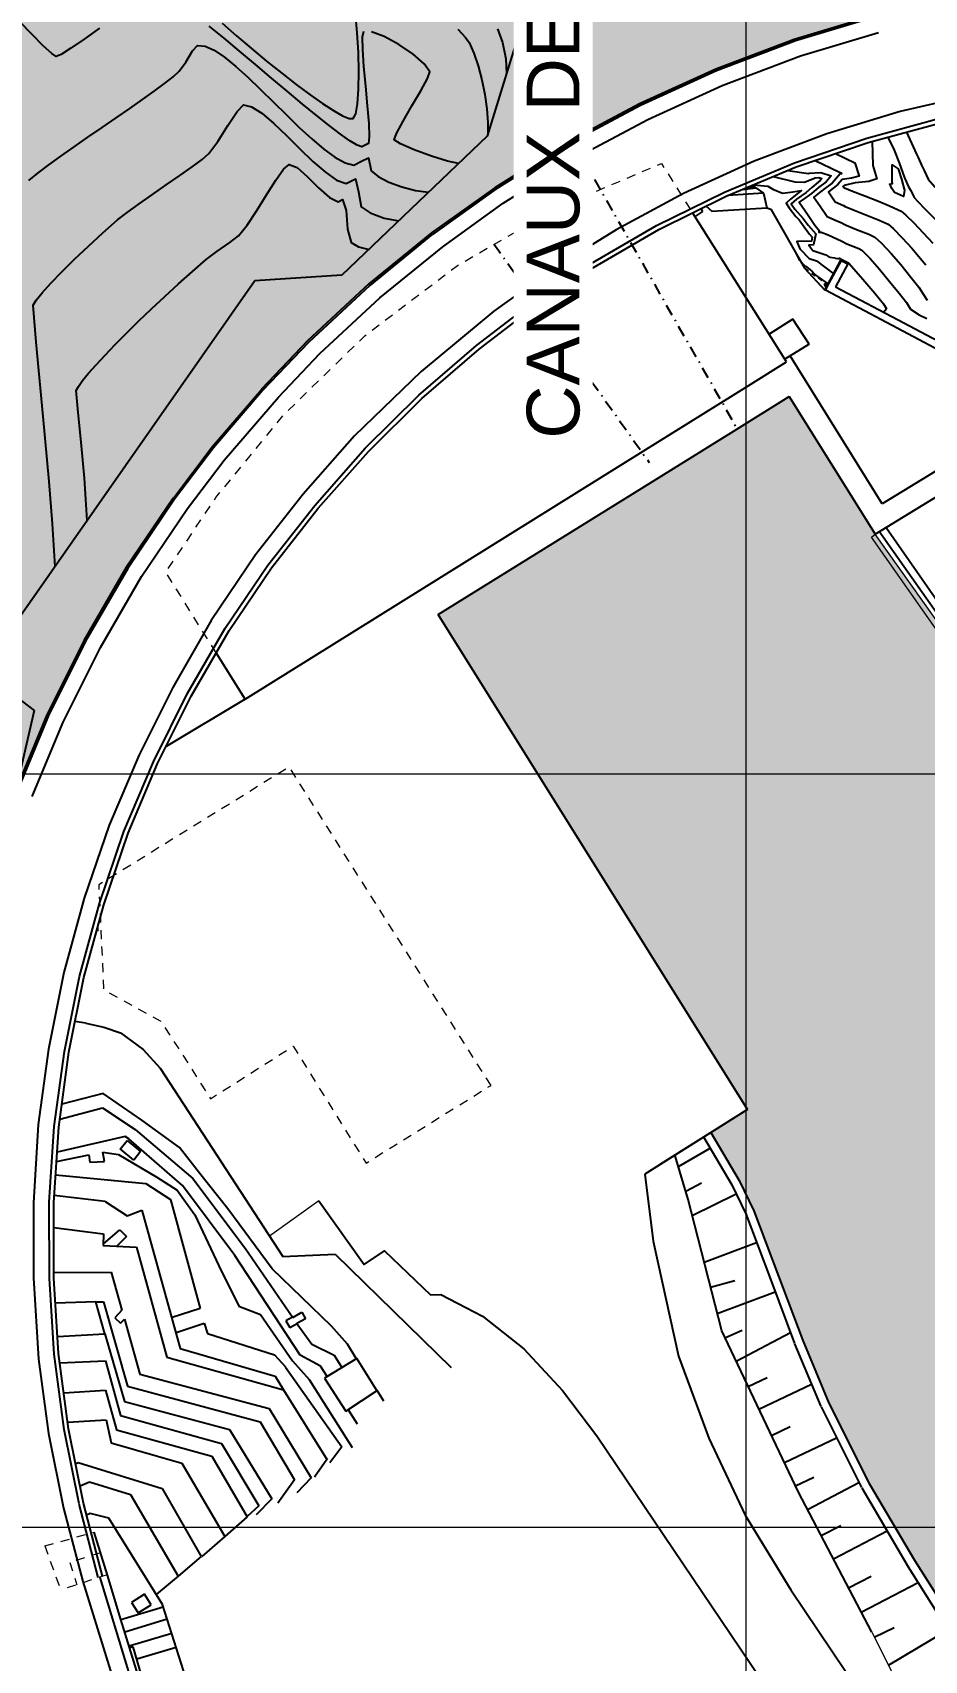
# Model space of a CAD drawing. Extents: x 61466 to 63015, y 108404 to 110397.
# Drawn here: x 62352.7 to 62411.9, y 109096.2 to 109204.3 of the extents above; entities that cross this region are included whole.
import ezdxf
from ezdxf import colors
from ezdxf.entities.mleader import LeaderData, LeaderLine
from ezdxf.math import Vec2, Vec3

# ---------------------------------------------------------------- set-up
doc = ezdxf.new("R2010")
doc.units = 0
doc.header["$LTSCALE"] = 1.000015
doc.header["$MEASUREMENT"] = 0
doc.linetypes.add('DOT', pattern=[0.55, 0.3, -0.25])
doc.linetypes.add('TRATTOPUNTO2', pattern=[0.5, 0.25, -0.125, 0, -0.125])
for name, color, linetype in [('assi', 6, 'TRATTOPUNTO2'), ('Bâti', 7, 'Continuous'), ('colore lago', 131, 'Continuous'), ('coordinate', 2, 'Continuous'), ('Couronnement', 7, 'Continuous'), ('curve livello 1m', 2, 'Continuous'), ('curve livello 5m', 7, 'Continuous'), ('LIN025CO', 7, 'Continuous'), ('LINCOLO-ROSSO-025', 10, 'Continuous'), ('pendenze', 2, 'Continuous'), ('Per+Mod Surf', 7, 'Continuous'), ('SCALE', 2, 'Continuous'), ('Strade', 7, 'Continuous'), ('TalusHautBas', 7, 'Continuous'), ('TRATTCOLO-32', 255, 'Continuous'), ('VOIRIE', 7, 'Continuous')]:
    doc.layers.add(name, color=color, linetype=linetype)
doc.layers.add('Colori bordi', color=5, linetype='Continuous', plot=False)
doc.layers.add('no_plot', color=5, linetype='Continuous', plot=False)
doc.layers.add('LINE035', color=1, linetype='Continuous', lineweight=35)
doc.styles.add('ARIAL', font='arial.ttf')

# ---------------------------------------------------------------- blocks, each defined once
blk = doc.blocks.new('INVISIBLE')
at = {"color": 0}
for p, q in [((-0.0375, 0), (0.0375, 0)), ((0, -0.0375), (0, 0.0375))]:
    blk.add_line(p, q, dxfattribs=at)
at = {"flags": 1}
for tag, p in [('POINTNUMBER', (0, 0)), ('COMMENT', (0, -1.25))]:
    blk.add_attdef(tag, p, '', height=1, dxfattribs=at)
blk = doc.blocks.new('barrageflott')
at = {"layer": 'TRATTCOLO-32'}
h = blk.add_hatch(color=256, dxfattribs=at)
h.paths.add_polyline_path([(0.29, 0.12, 0.002639), (0.13, 2.31), (-0.47, 2.26, -0.002639), (-0.31, 0.07)])
h.paths.add_polyline_path([(0.11, 2.5, 0.002639), (-0.08, 4.69), (-0.67, 4.64, -0.002639), (-0.48, 2.45)])
h.paths.add_polyline_path([(-0.09, 4.88, 0.002639), (-0.31, 7.07), (-0.9, 7.01, -0.002639), (-0.69, 4.82)])
h.paths.add_polyline_path([(-0.33, 7.26, 0.002639), (-0.57, 9.44), (-1.16, 9.38, -0.002639), (-0.92, 7.2)])
h.paths.add_polyline_path([(-0.59, 9.63, 0.002639), (-0.85, 11.82), (-1.45, 11.74, -0.002639), (-1.18, 9.56)])
h.paths.add_polyline_path([(-0.88, 12, 0.002639), (-1.17, 14.19), (-1.76, 14.1, -0.002639), (-1.47, 11.93)])
at = {"layer": 'LINCOLO-ROSSO-025', "lineweight": 0}
for p, q in [((-0.69, 4.82), (-0.09, 4.88)), ((-0.67, 4.64), (-0.08, 4.69)), ((-0.48, 2.45), (0.11, 2.5)), ((-0.47, 2.26), (0.13, 2.31)), ((-0.31, 0.07), (0.29, 0.12))]:
    blk.add_line(p, q, dxfattribs=at)
for centre in [(-0.38, 4.76), (-0.18, 2.38), (0, 0)]:
    blk.add_circle(centre, 0.095, dxfattribs=at)
for radius, start, end in [(207.74, 5.2868, 5.8917), (208.34, 5.2868, 5.8917), (207.74, 4.6296, 5.2345), (208.34, 4.6296, 5.2345), (207.74, 3.9725, 4.5773), (208.34, 3.9725, 4.5773)]:
    blk.add_arc((-207.55, -14.32), radius, start, end, dxfattribs=at)

msp = doc.modelspace()

# ---------------------------------------------------------------- hatches: boundary and pattern name
at = {"layer": 'colore lago', "linetype": 'Continuous', "lineweight": 0}
for points in [[(62395.432, 109267.497), (62396.026, 109266.925), (62396.545, 109265.876), (62395.703, 109265.642), (62400.102, 109260.013), (62413.395, 109263.699), (62414.097, 109262.8), (62408.577, 109253.044), (62412.975, 109247.414), (62413.775, 109248.828), (62413.775, 109247.267), (62414.821, 109245.294), (62415.316, 109244.359), (62415.726, 109243.586), (62415.989, 109243.089), (62416.308, 109242.486), (62417.091, 109241.948), (62417.986, 109241.38), (62418.762, 109240.929), (62419.277, 109240.681), (62419.98, 109240.594), (62420.747, 109240.508), (62421.269, 109240.325), (62422.042, 109240.006), (62422.834, 109239.647), (62423.302, 109239.389), (62424.281, 109238.376), (62425.656, 109236.946), (62426.449, 109236.138), (62427.156, 109235.422), (62427.673, 109234.904), (62427.895, 109234.691), (62428.432, 109234.455), (62429.04, 109233.991), (62429.869, 109233.283), (62430.484, 109232.701), (62430.843, 109232.314), (62431.218, 109231.435), (62431.557, 109230.367), (62431.913, 109229.599), (62432.355, 109229.318), (62432.858, 109229.013), (62433.455, 109228.302), (62434.097, 109227.397), (62434.701, 109226.672), (62435.197, 109226.351), (62435.685, 109226.081), (62436.144, 109225.827), (62436.707, 109225.46), (62437.492, 109224.926), (62438.358, 109224.324), (62439.162, 109223.749), (62440.078, 109223.067), (62441.13, 109222.261), (62442.002, 109221.573), (62442.908, 109220.83), (62443.789, 109220.092), (62444.562, 109219.43), (62445.144, 109218.915), (62445.453, 109218.618), (62446.014, 109217.736), (62446.501, 109217.012), (62447.153, 109216.771), (62448.876, 109216.153), (62447.183, 109207.821), (62446.943, 109206.638), (62441.595, 109207.566), (62436.09, 109208.111), (62430.527, 109208.307), (62424.984, 109208.14), (62419.433, 109207.618), (62413.953, 109206.708), (62408.529, 109205.43), (62403.21, 109203.835), (62398.021, 109201.868), (62392.955, 109199.558), (62388.067, 109196.944), (62383.347, 109193.985), (62379.143, 109190.99), (62374.987, 109187.599), (62370.912, 109183.823), (62367.864, 109180.621), (62364.577, 109176.791), (62361.992, 109173.373), (62358.884, 109168.77), (62356.087, 109163.954), (62353.615, 109158.995), (62351.491, 109153.861), (62349.698, 109148.591), (62348.257, 109143.219), (62347.162, 109137.77), (62346.433, 109132.277), (62346.076, 109126.898), (62346.067, 109121.341), (62346.414, 109115.779), (62347.156, 109110.285), (62348.241, 109104.828), (62349.108, 109101.614), (62347.868, 109098.968), (62343.805, 109097.411), (62343.071, 109098.002), (62342.215, 109098.471), (62341.494, 109098.676), (62340.731, 109098.468), (62339.788, 109097.966), (62338.814, 109097.438), (62337.958, 109097.152), (62337.463, 109097.238), (62336.538, 109097.445), (62334.253, 109098.04), (62331.322, 109098.856), (62328.139, 109099.756), (62325.098, 109100.605), (62322.593, 109101.266), (62321.848, 109101.432), (62320.984, 109101.616), (62320.474, 109101.737), (62319.859, 109102.034), (62319.103, 109102.406), (62317.961, 109102.895), (62316.581, 109103.457), (62315.066, 109104.06), (62313.523, 109104.67), (62312.055, 109105.255), (62310.769, 109105.782), (62309.769, 109106.218), (62309.112, 109106.546), (62308.074, 109107.202), (62305.134, 109108.9), (62301.974, 109110.917), (62300, 109112.216), (62300, 109301.173), (62331.882, 109318.75), (62334.507, 109316.583), (62338.392, 109313.671), (62343.084, 109310.793), (62348.103, 109307.499), (62352.959, 109303.893), (62356.982, 109301.743), (62363.411, 109296.783), (62364.524, 109296.264), (62365.637, 109295.744), (62364.74, 109295.415), (62363.36, 109294.91), (62368.197, 109289.653), (62381.151, 109294.398), (62381.923, 109293.558), (62377.207, 109283.389), (62382.044, 109278.132), (62383.531, 109281.339), (62384.61, 109280.843), (62384.891, 109280.571), (62385.513, 109280.078), (62386.29, 109279.511), (62387.153, 109278.905), (62388.028, 109278.295), (62388.845, 109277.717), (62389.533, 109277.207), (62390.019, 109276.799), (62390.461, 109276.26), (62391.046, 109275.538), (62391.593, 109274.911), (62392.228, 109274.192), (62392.561, 109273.803), (62392.862, 109273.159), (62393.16, 109272.316), (62393.758, 109270.407), (62394.064, 109269.526), (62394.378, 109268.819)], [(62547.915, 108981.848), (62544.897, 108992.078), (62544.493, 108999.722), (62545.356, 109007.77), (62543.608, 109014.677), (62537.06, 109023.502), (62530.397, 109028.933), (62527.61, 109033.134), (62523.513, 109038.433), (62517.305, 109044.58), (62515.162, 109044.354), (62513.59, 109046.058), (62513.852, 109050.317), (62504.852, 109062.712), (62496.282, 109074.515), (62493.401, 109073.828), (62485.503, 109080.232), (62484.758, 109083.359), (62471.397, 109099.351), (62471.521, 109099.452), (62471.307, 109099.701), (62466.582, 109105.211), (62461.323, 109110.74), (62452.234, 109119.979), (62445.975, 109126.426), (62438.597, 109134.064), (62431.968, 109141.122), (62422.759, 109151.454), (62419.614, 109155.501), (62408.579, 109170.983), (62402.883, 109180.12), (62402.43, 109179.839), (62397.589, 109176.833), (62392.271, 109173.531), (62379.582, 109165.652), (62385.62, 109155.991), (62400.115, 109132.797), (62397.691, 109131.271), (62399.555, 109128.084), (62400.542, 109126.068), (62402.182, 109121.716), (62403.779, 109117.447), (62405.518, 109113.299), (62408.196, 109107.959), (62411.192, 109102.878), (62415.156, 109096.611), (62417.677, 109092.552), (62418.985, 109090.446), (62423.804, 109082.811), (62427.401, 109077.137), (62428.917, 109077.401), (62431.999, 109075.554), (62435.209, 109072.174), (62435.248, 109063.446), (62442.532, 109052.816), (62448.327, 109045.342), (62457.902, 109033.177), (62469.007, 109017.402), (62468.89, 109017.052), (62477.152, 109004.914), (62486.864, 108991.082), (62496.889, 108973.607), (62504.8, 108959.046), (62555.468, 108959.046), (62553.625, 108965.356), (62549.503, 108976.649)]]:
    msp.add_hatch(color=256, dxfattribs=at).paths.add_polyline_path(points)

# ---------------------------------------------------------------- linework, layer by layer
at = {"layer": 'assi', "ltscale": 3}
for p, q in [((62389.959, 109194.526), (62399.37, 109178.09)), ((62383.288, 109190.262), (62393.595, 109175.747))]:
    msp.add_line(p, q, dxfattribs=at)
at = {"layer": 'Bâti', "linetype": 'Continuous'}
for p, q in [((62401.169, 109193.623), (62398.801, 109193.464)), ((62399.785, 109193.877), (62400.66, 109193.982)), ((62400.053, 109193.99), (62400.656, 109194.062)), ((62396.465, 109192.322), (62402.678, 109182.442)), ((62396.678, 109192.103), (62397.149, 109192.407)), ((62397.149, 109192.407), (62397.045, 109192.603)), ((62397.372, 109192.765), (62397.756, 109192.431)), ((62397.756, 109192.431), (62401.404, 109192.66)), ((62405.249, 109187.189), (62406.309, 109189.178)), ((62406.332, 109189.165), (62405.521, 109187.647)), ((62406.774, 109188.93), (62405.962, 109187.412)), ((62406.332, 109189.165), (62406.774, 109188.93)), ((62405.288, 109187.207), (62405.249, 109187.189)), ((62405.521, 109187.647), (62405.288, 109187.207)), ((62405.288, 109187.207), (62409.713, 109184.86)), ((62403.135, 109185.255), (62401.545, 109184.268)), ((62404.211, 109183.601), (62403.135, 109185.255)), ((62409.713, 109184.86), (62421.3, 109178.715)), ((62404.211, 109183.601), (62402.595, 109182.597)), ((62400.156, 109180.846), (62402.699, 109182.432)), ((62409.05, 109172.993), (62402.955, 109182.821)), ((62393.199, 109176.507), (62400.156, 109180.846)), ((62399.238, 109177.857), (62402.883, 109180.12)), ((62402.883, 109180.12), (62408.579, 109170.983)), ((62394.394, 109174.849), (62399.238, 109177.857)), ((62366.775, 109160.027), (62393.199, 109176.507)), ((62379.582, 109165.652), (62394.394, 109174.849)), ((62413.08, 109175.456), (62409.05, 109172.993)), ((62408.579, 109170.983), (62413.943, 109174.256)), ((62413.874, 109164.036), (62408.865, 109171.157)), ((62409.311, 109171.43), (62414.262, 109164.357)), ((62400.115, 109132.797), (62379.582, 109165.652)), ((62366.775, 109160.027), (62364.852, 109163.107)), ((62366.775, 109160.027), (62361.532, 109156.9)), ((62356.992, 109144.639), (62356.991, 109144.898)), ((62400.115, 109132.797), (62393.294, 109128.503)), ((62400.115, 109132.797), (62394.335, 109129.158)), ((62358.491, 109130.167), (62358.946, 109130.728)), ((62358.946, 109130.728), (62359.838, 109129.991)), ((62397.202, 109130.985), (62399.066, 109127.798)), ((62397.691, 109131.271), (62399.555, 109128.084)), ((62359.384, 109129.437), (62358.486, 109130.171)), ((62359.838, 109129.991), (62359.384, 109129.437)), ((62399.045, 109127.835), (62400.032, 109125.819)), ((62399.555, 109128.084), (62400.542, 109126.068)), ((62400.009, 109125.867), (62401.649, 109121.515)), ((62400.542, 109126.068), (62402.182, 109121.716)), ((62401.648, 109121.516), (62403.245, 109117.247)), ((62402.182, 109121.716), (62403.779, 109117.447)), ((62369.929, 109118.997), (62369.485, 109118.762)), ((62369.485, 109118.762), (62369.735, 109118.312)), ((62369.735, 109118.312), (62370.219, 109118.574)), ((62369.935, 109118.989), (62370.534, 109119.325)), ((62370.774, 109118.902), (62370.209, 109118.589)), ((62370.534, 109119.325), (62370.774, 109118.902)), ((62403.245, 109117.223), (62404.984, 109113.075)), ((62403.779, 109117.447), (62405.518, 109113.299)), ((62374.179, 109116.263), (62372.041, 109114.952)), ((62375.522, 109114.131), (62374.179, 109116.263)), ((62372.041, 109114.952), (62373.466, 109112.76)), ((62373.456, 109112.753), (62375.54, 109114.143)), ((62405.518, 109113.299), (62408.196, 109107.959)), ((62404.999, 109113.039), (62407.677, 109107.699)), ((62408.196, 109107.959), (62411.192, 109102.878)), ((62407.695, 109107.664), (62410.691, 109102.583)), ((62356.744, 109104.732), (62357.628, 109101.866)), ((62417.463, 109091.783), (62410.691, 109102.583)), ((62411.192, 109102.878), (62415.156, 109096.611)), ((62357.124, 109101.722), (62359.332, 109094.496)), ((62358.538, 109098.927), (62357.634, 109101.884)), ((62360.108, 109100.609), (62359.243, 109100.063)), ((62360.542, 109099.909), (62360.108, 109100.609)), ((62359.245, 109100.064), (62359.678, 109099.369)), ((62359.678, 109099.369), (62360.542, 109099.909)), ((62359.677, 109095.222), (62358.538, 109098.927)), ((62359.344, 109097.117), (62359.113, 109097.057)), ((62360.042, 109094.773), (62359.344, 109097.117))]:
    msp.add_line(p, q, dxfattribs=at)
at = {"layer": 'Bâti', "linetype": 'Continuous', "lineweight": 0}
for p, q in [((62408.344, 109170.792), (62408.579, 109170.983)), ((62413.354, 109163.67), (62408.344, 109170.792))]:
    msp.add_line(p, q, dxfattribs=at)
at = {"layer": 'Bâti', "color": 2}
for p, q in [((62356.215, 109138.523), (62355.47, 109138.641)), ((62356.215, 109138.523), (62357.396, 109138.25)), ((62357.396, 109138.25), (62358.514, 109137.884)), ((62358.514, 109137.884), (62360.001, 109136.765)), ((62360.001, 109136.765), (62361.131, 109135.541)), ((62361.131, 109135.541), (62369.279, 109123.024)), ((62357.348, 109133.858), (62354.615, 109133.149)), ((62359.914, 109132.093), (62357.348, 109133.858)), ((62354.48, 109132.141), (62357.308, 109132.911)), ((62357.308, 109132.911), (62359.486, 109131.459)), ((62362.415, 109130.266), (62359.914, 109132.093)), ((62358.808, 109130.998), (62354.3, 109129.965)), ((62359.065, 109130.841), (62358.808, 109130.998)), ((62362.623, 109127.739), (62359.065, 109130.841)), ((62359.486, 109131.459), (62363.316, 109128.219)), ((62354.259, 109129.349), (62356.403, 109129.786)), ((62356.403, 109129.786), (62356.478, 109129.293)), ((62357.441, 109129.328), (62357.335, 109129.958)), ((62357.335, 109129.958), (62358.367, 109129.803)), ((62358.367, 109129.803), (62360.922, 109128.303)), ((62363.739, 109128.565), (62362.415, 109130.266)), ((62354.199, 109128.45), (62360.185, 109127.867)), ((62356.478, 109129.293), (62357.441, 109129.328)), ((62360.922, 109128.303), (62362.255, 109127.426)), ((62365.636, 109126.194), (62363.739, 109128.565)), ((62360.185, 109127.867), (62361.821, 109126.823)), ((62362.255, 109127.426), (62363.442, 109125.792)), ((62366.082, 109123.09), (62362.623, 109127.739)), ((62363.316, 109128.219), (62366.772, 109123.586)), ((62357.491, 109126.692), (62354.108, 109127.083)), ((62357.491, 109126.692), (62358.946, 109125.733)), ((62361.821, 109126.823), (62363.784, 109119.573)), ((62368.565, 109122.212), (62365.636, 109126.194)), ((62358.946, 109125.733), (62359.921, 109126.103)), ((62359.921, 109126.103), (62362.472, 109116.917)), ((62363.442, 109125.792), (62365.037, 109122.409)), ((62354.081, 109124.959), (62357.355, 109124.533)), ((62357.355, 109124.533), (62357.373, 109124.541)), ((62357.373, 109124.541), (62357.364, 109123.77)), ((62357.365, 109123.853), (62358.466, 109124.798)), ((62358.912, 109124.349), (62358.271, 109123.725)), ((62358.463, 109124.801), (62358.912, 109124.349)), ((62357.364, 109123.77), (62359.574, 109123.659)), ((62359.574, 109123.659), (62361.585, 109116.346)), ((62370.439, 109116.483), (62366.082, 109123.09)), ((62366.772, 109123.586), (62369.935, 109118.989)), ((62369.279, 109123.024), (62372.762, 109123.193)), ((62372.762, 109123.193), (62380.455, 109115.668)), ((62354.088, 109121.967), (62357.878, 109121.993)), ((62357.878, 109121.993), (62358.604, 109119.461)), ((62365.037, 109122.409), (62366.356, 109119.742)), ((62372.499, 109118.405), (62368.565, 109122.212)), ((62356.875, 109120.03), (62354.189, 109119.937)), ((62356.875, 109120.031), (62357.375, 109120.026)), ((62357.462, 109117.889), (62356.875, 109120.03)), ((62357.375, 109120.026), (62358.98, 109114.433)), ((62366.356, 109119.742), (62367.786, 109119.175)), ((62358.604, 109119.461), (62358.127, 109118.96)), ((62358.127, 109118.96), (62358.516, 109118.606)), ((62358.516, 109118.606), (62358.777, 109118.86)), ((62358.777, 109118.86), (62359.798, 109115.212)), ((62363.784, 109119.573), (62361.937, 109118.976)), ((62362.197, 109117.987), (62364.058, 109118.614)), ((62364.058, 109118.614), (62364.273, 109117.915)), ((62367.786, 109119.175), (62369.931, 109116.105)), ((62370.209, 109118.589), (62371.192, 109117.204)), ((62354.323, 109117.72), (62357.462, 109117.889)), ((62357.47, 109117.9), (62358.767, 109113.407)), ((62364.273, 109117.915), (62368.736, 109116.513)), ((62373.575, 109117.213), (62372.499, 109118.405)), ((62362.472, 109116.917), (62368.763, 109115.087)), ((62368.736, 109116.513), (62369.464, 109115.699)), ((62371.785, 109115.742), (62370.439, 109116.483)), ((62371.192, 109117.204), (62372.683, 109116.478)), ((62372.683, 109116.478), (62373.202, 109115.664)), ((62374.155, 109116.248), (62373.575, 109117.213)), ((62354.473, 109115.969), (62357.502, 109116.099)), ((62357.502, 109116.099), (62358.504, 109112.471)), ((62361.585, 109116.346), (62369.324, 109114.179)), ((62369.464, 109115.692), (62373.2, 109110.388)), ((62369.931, 109116.105), (62371.026, 109114.874)), ((62372.227, 109115.066), (62371.785, 109115.742)), ((62358.98, 109114.433), (62367.767, 109112.046)), ((62359.798, 109115.212), (62368.382, 109112.932)), ((62368.763, 109115.087), (62369.328, 109114.182)), ((62371.026, 109114.874), (62373.874, 109110.347)), ((62354.74, 109113.973), (62357.509, 109114.146)), ((62357.509, 109114.146), (62358.245, 109111.514)), ((62358.767, 109113.407), (62365.742, 109111.545)), ((62369.324, 109114.179), (62372.212, 109109.542)), ((62375.985, 109113.426), (62375.54, 109114.143)), ((62354.999, 109112.03), (62357.545, 109112.197)), ((62357.545, 109112.197), (62357.895, 109110.67)), ((62358.504, 109112.471), (62365.217, 109110.613)), ((62368.382, 109112.932), (62371.162, 109108.328)), ((62374.238, 109111.903), (62373.621, 109112.864)), ((62358.245, 109111.514), (62364.572, 109109.783)), ((62365.742, 109111.545), (62368.552, 109106.936)), ((62367.767, 109112.046), (62370.062, 109108.208)), ((62357.895, 109110.67), (62362.574, 109109.301)), ((62365.217, 109110.613), (62367.682, 109106.484)), ((62373.2, 109110.388), (62372.39, 109109.322)), ((62355.524, 109109.272), (62355.696, 109109.347)), ((62355.696, 109109.347), (62361.266, 109107.632)), ((62362.574, 109109.301), (62365.421, 109104.433)), ((62364.572, 109109.783), (62366.906, 109105.749)), ((62372.209, 109109.547), (62371.391, 109108.386)), ((62355.82, 109107.805), (62356.447, 109108.06)), ((62356.447, 109108.06), (62359.164, 109107.239)), ((62370.062, 109108.208), (62368.947, 109106.659)), ((62371.162, 109108.328), (62370.2, 109107.342)), ((62359.164, 109107.239), (62362.335, 109101.812)), ((62361.266, 109107.632), (62363.853, 109103.119)), ((62368.552, 109106.936), (62367.508, 109105.88)), ((62356.499, 109105.963), (62356.258, 109105.86)), ((62357.722, 109105.65), (62356.499, 109105.963)), ((62361.301, 109099.916), (62357.722, 109105.65)), ((62366.906, 109105.749), (62365.421, 109104.433)), ((62367.682, 109106.484), (62366.911, 109105.76)), ((62365.421, 109104.433), (62363.892, 109103.108)), ((62363.853, 109103.119), (62362.335, 109101.812)), ((62362.339, 109101.806), (62360.877, 109100.595))]:
    msp.add_line(p, q, dxfattribs=at)
at = {"layer": 'Colori bordi', "linetype": 'Continuous', "lineweight": 0, "flags": 128}
for points in [[(62408.529, 109205.43), (62403.21, 109203.835), (62398.021, 109201.868), (62392.955, 109199.558), (62388.067, 109196.944), (62383.347, 109193.985), (62379.143, 109190.99), (62374.987, 109187.599), (62370.912, 109183.823), (62367.864, 109180.621), (62364.577, 109176.791), (62361.992, 109173.373), (62358.884, 109168.77), (62356.087, 109163.954), (62353.615, 109158.995), (62351.491, 109153.861)], [(62419.614, 109155.501), (62408.579, 109170.983), (62402.883, 109180.12), (62402.43, 109179.839), (62397.589, 109176.833), (62392.271, 109173.531), (62379.582, 109165.652), (62385.62, 109155.991), (62400.115, 109132.797), (62397.691, 109131.271), (62399.555, 109128.084), (62400.542, 109126.068), (62402.182, 109121.716), (62403.779, 109117.447), (62405.518, 109113.299), (62408.196, 109107.959), (62411.192, 109102.878), (62415.156, 109096.611)]]:
    msp.add_lwpolyline(points, dxfattribs=at)
at = {"layer": 'coordinate', "linetype": 'Continuous', "lineweight": 0}
for p, q in [((62400, 109232.825), (62400, 109181.127)), ((62400, 109181.127), (62400, 108959.046)), ((62300, 109155.071), (62447.744, 109155.071)), ((62300, 109105.071), (62494.639, 109105.071))]:
    msp.add_line(p, q, dxfattribs=at)
at = {"layer": 'Couronnement', "linetype": 'Continuous'}
for p, q in [((62408.529, 109205.43), (62403.21, 109203.835)), ((62408.555, 109205.313), (62403.244, 109203.721)), ((62403.639, 109202.751), (62408.817, 109204.299)), ((62403.21, 109203.835), (62398.021, 109201.868)), ((62403.253, 109203.723), (62398.064, 109201.756)), ((62398.021, 109201.868), (62392.955, 109199.558)), ((62398.435, 109200.779), (62403.639, 109202.751)), ((62398.064, 109201.756), (62393.005, 109199.449)), ((62393.495, 109198.526), (62398.435, 109200.779)), ((62415.21, 109200.193), (62410.252, 109199.045)), ((62392.955, 109199.558), (62388.067, 109196.944)), ((62393.012, 109199.452), (62388.121, 109196.837)), ((62410.252, 109199.045), (62405.384, 109197.574)), ((62408.032, 109197.289), (62412.886, 109198.597)), ((62388.625, 109195.922), (62393.495, 109198.526)), ((62405.384, 109197.574), (62400.566, 109195.746)), ((62408.12, 109197.002), (62412.954, 109198.304)), ((62388.067, 109196.944), (62383.347, 109193.985)), ((62388.121, 109196.837), (62383.41, 109193.884)), ((62403.236, 109195.651), (62408.032, 109197.289)), ((62403.343, 109195.37), (62408.12, 109197.002)), ((62383.902, 109192.966), (62388.625, 109195.922)), ((62400.566, 109195.746), (62395.868, 109193.615)), ((62398.58, 109193.697), (62403.236, 109195.651)), ((62398.705, 109193.424), (62403.343, 109195.37)), ((62383.347, 109193.985), (62379.143, 109190.99)), ((62383.416, 109193.888), (62379.212, 109190.893)), ((62395.868, 109193.615), (62391.402, 109191.193)), ((62394.085, 109191.474), (62398.58, 109193.697)), ((62394.227, 109191.209), (62398.705, 109193.424)), ((62379.89, 109190.059), (62383.902, 109192.966)), ((62379.143, 109190.99), (62374.987, 109187.599)), ((62391.402, 109191.193), (62387.052, 109188.497)), ((62389.738, 109188.949), (62394.085, 109191.474)), ((62389.897, 109188.694), (62394.227, 109191.209)), ((62379.219, 109190.897), (62375.061, 109187.505)), ((62375.721, 109186.688), (62379.89, 109190.059)), ((62385.548, 109186.133), (62389.738, 109188.949)), ((62387.052, 109188.497), (62383.284, 109185.798)), ((62385.723, 109185.889), (62389.897, 109188.694)), ((62374.987, 109187.599), (62370.912, 109183.823)), ((62375.061, 109187.505), (62370.993, 109183.735)), ((62371.731, 109182.981), (62375.721, 109186.688)), ((62383.284, 109185.798), (62378.457, 109181.797)), ((62382.126, 109183.514), (62385.548, 109186.133)), ((62382.316, 109183.281), (62385.723, 109185.889)), ((62370.912, 109183.823), (62367.864, 109180.621)), ((62370.999, 109183.741), (62367.951, 109180.539)), ((62378.305, 109180.206), (62382.126, 109183.514)), ((62368.987, 109180.091), (62371.731, 109182.981)), ((62378.509, 109179.985), (62382.316, 109183.281)), ((62378.457, 109181.797), (62374.041, 109177.51)), ((62367.955, 109180.543), (62364.668, 109176.713)), ((62374.738, 109176.69), (62378.305, 109180.206)), ((62365.383, 109175.907), (62368.987, 109180.091)), ((62374.956, 109176.483), (62378.509, 109179.985)), ((62374.041, 109177.51), (62370.622, 109173.635)), ((62364.668, 109176.713), (62362.087, 109173.301)), ((62362.957, 109172.686), (62365.383, 109175.907)), ((62371.394, 109172.9), (62374.738, 109176.69)), ((62371.625, 109172.708), (62374.956, 109176.483)), ((62361.992, 109173.373), (62358.884, 109168.77)), ((62362.091, 109173.306), (62358.983, 109168.703)), ((62359.904, 109168.166), (62362.957, 109172.686)), ((62370.622, 109173.635), (62367.467, 109169.609)), ((62368.284, 109168.931), (62371.394, 109172.9)), ((62368.527, 109168.754), (62371.625, 109172.708)), ((62367.467, 109169.609), (62364.533, 109165.258)), ((62358.884, 109168.77), (62356.087, 109163.954)), ((62358.988, 109168.71), (62356.19, 109163.893)), ((62365.455, 109164.742), (62368.284, 109168.931)), ((62365.709, 109164.582), (62368.527, 109168.754)), ((62357.168, 109163.463), (62359.904, 109168.166)), ((62364.533, 109165.258), (62361.97, 109160.811)), ((62356.087, 109163.954), (62353.615, 109158.995)), ((62362.93, 109160.378), (62365.455, 109164.742)), ((62363.194, 109160.236), (62365.709, 109164.582)), ((62356.19, 109163.893), (62353.722, 109158.942)), ((62354.69, 109158.508), (62357.168, 109163.463)), ((62361.97, 109160.811), (62359.735, 109156.338)), ((62360.687, 109155.878), (62362.93, 109160.378)), ((62360.96, 109155.752), (62363.194, 109160.236)), ((62353.615, 109158.995), (62351.491, 109153.861)), ((62353.726, 109158.949), (62351.602, 109153.815)), ((62352.639, 109153.568), (62354.69, 109158.508)), ((62359.735, 109156.338), (62357.757, 109151.658)), ((62358.73, 109151.242), (62360.687, 109155.878)), ((62359.011, 109151.135), (62360.96, 109155.752)), ((62357.757, 109151.658), (62356.104, 109146.816)), ((62357.112, 109146.471), (62358.73, 109151.242)), ((62357.399, 109146.383), (62359.011, 109151.135)), ((62356.104, 109146.816), (62354.752, 109141.896)), ((62355.779, 109141.619), (62357.112, 109146.471)), ((62356.071, 109141.549), (62357.399, 109146.383)), ((62354.752, 109141.896), (62353.73, 109136.796)), ((62354.782, 109136.65), (62355.779, 109141.619)), ((62355.078, 109136.6), (62356.071, 109141.549)), ((62353.73, 109136.796), (62353.051, 109131.792)), ((62354.112, 109131.658), (62354.782, 109136.65)), ((62354.411, 109131.628), (62355.078, 109136.6)), ((62353.051, 109131.792), (62352.726, 109126.599)), ((62353.777, 109126.636), (62354.112, 109131.658)), ((62354.077, 109126.626), (62354.411, 109131.628)), ((62352.726, 109126.599), (62352.73, 109121.616)), ((62353.789, 109121.574), (62353.777, 109126.636)), ((62354.089, 109121.583), (62354.077, 109126.626)), ((62352.73, 109121.616), (62353.055, 109116.205)), ((62354.093, 109116.551), (62353.789, 109121.574)), ((62354.392, 109116.58), (62354.089, 109121.583)), ((62354.76, 109111.549), (62354.093, 109116.551)), ((62355.057, 109111.591), (62354.392, 109116.58)), ((62353.055, 109116.205), (62353.723, 109111.278)), ((62353.723, 109111.278), (62354.722, 109106.318)), ((62355.755, 109106.606), (62354.76, 109111.549)), ((62356.049, 109106.665), (62355.057, 109111.591)), ((62357.31, 109101.803), (62356.049, 109106.665)), ((62354.722, 109106.318), (62356.006, 109101.452)), ((62357.02, 109101.728), (62355.759, 109106.59))]:
    msp.add_line(p, q, dxfattribs=at)
at = {"layer": 'Couronnement', "linetype": 'Continuous', "lineweight": 0}
for p, q in [((62367.864, 109180.621), (62364.577, 109176.791)), ((62364.572, 109176.785), (62361.992, 109173.373))]:
    msp.add_line(p, q, dxfattribs=at)
at = {"layer": 'curve livello 5m', "color": 2, "flags": 128}
for points in [[(62352.417, 109194.463), (62353.023, 109194.958), (62353.743, 109195.505), (62354.552, 109196.092), (62355.427, 109196.708), (62356.344, 109197.343), (62357.281, 109197.984), (62358.213, 109198.621), (62359.117, 109199.243), (62359.971, 109199.839), (62360.75, 109200.396), (62361.431, 109200.905), (62361.99, 109201.354), (62362.405, 109201.732), (62362.838, 109202.335), (62363.293, 109203.066), (62363.614, 109203.438), (62364.124, 109203.385), (62364.729, 109203.112), (62365.414, 109202.654), (62366.164, 109202.046), (62366.963, 109201.323), (62367.799, 109200.52), (62368.655, 109199.674), (62369.518, 109198.819), (62370.372, 109197.991), (62371.202, 109197.224), (62371.995, 109196.555), (62372.736, 109196.018), (62373.409, 109195.649), (62374, 109195.483), (62374.504, 109195.743), (62374.964, 109195.962), (62375.13, 109195.113), (62375.602, 109194.729), (62376.313, 109194.361), (62377.17, 109194.042), (62378.081, 109193.807), (62378.955, 109193.691)], [(62410.661, 109197.687), (62411.33, 109196.206), (62411.435, 109195.998), (62411.671, 109195.49), (62411.843, 109195.137), (62412.116, 109194.556), (62412.55, 109194.044), (62413.157, 109193.437), (62413.776, 109192.819), (62414.248, 109192.275), (62414.248, 109192.275), (62414.701, 109191.447), (62417.273, 109188.842), (62419.383, 109186.706)], [(62402.782, 109195.135), (62404.163, 109194.937), (62404.209, 109194.956), (62404.973, 109194.998), (62405.676, 109194.768), (62405.338, 109194.389), (62404.835, 109194.004), (62404.373, 109193.604), (62403.889, 109193.265), (62403.549, 109193.019), (62403.549, 109193.019), (62404.132, 109192.161), (62404.579, 109191.505), (62404.882, 109191.155), (62404.857, 109191.029), (62404.951, 109191.032), (62404.979, 109191.033), (62404.99, 109191.034), (62404.995, 109191.034), (62404.998, 109191.034), (62404.999, 109191.035), (62405.464, 109190.86), (62406.369, 109190.446), (62406.369, 109190.446), (62406.386, 109190.437), (62406.714, 109190.26), (62407.499, 109189.946), (62407.704, 109189.853), (62408.257, 109189.291), (62408.87, 109188.587), (62409.551, 109187.773), (62410.187, 109186.985), (62410.665, 109186.36), (62410.665, 109186.36), (62410.938, 109185.935), (62411.515, 109185.56), (62412.023, 109185.301)]]:
    msp.add_lwpolyline(points, dxfattribs=at)
at = {"layer": 'LIN025CO', "linetype": 'Continuous', "lineweight": 0}
for p, q in [((62371.673, 109126.722), (62368.39, 109124.39)), ((62408.36, 109098.085), (62409.878, 109095.097))]:
    msp.add_line(p, q, dxfattribs=at)
at = {"layer": 'LIN025CO', "linetype": 'DOT', "lineweight": 0, "ltscale": 2}
for p, q in [((62353.478, 109103.815), (62356.744, 109104.732)), ((62353.473, 109103.829), (62354.535, 109100.895)), ((62357.167, 109103.359), (62355.141, 109102.724)), ((62355.141, 109102.724), (62355.599, 109101.24)), ((62357.619, 109101.895), (62354.535, 109100.895))]:
    msp.add_line(p, q, dxfattribs=at)
at = {"layer": 'LIN025CO', "linetype": 'DOT', "lineweight": 0, "ltscale": 2, "flags": 128}
msp.add_lwpolyline([(62364.852, 109163.107), (62361.511, 109168.459), (62364.832, 109173.414), (62369.381, 109178.957), (62374.713, 109184.153), (62380.864, 109188.83), (62387.592, 109192.702), (62394.405, 109195.597), (62396.465, 109192.322)], dxfattribs=at)
msp.add_lwpolyline([(62383.095, 109134.394), (62369.707, 109155.532), (62357.058, 109147.702), (62357.384, 109140.733), (62361.21, 109138.632), (62364.481, 109133.498), (62369.963, 109136.993), (62374.803, 109129.227), (62383.095, 109134.394)], close=True, dxfattribs=at)
at = {"layer": 'no_plot', "flags": 128}
for points in [[(62357.11, 109204.584), (62356.095, 109203.858), (62355.21, 109203.251), (62354.557, 109202.837), (62354.237, 109202.69), (62354.237, 109202.69), (62353.94, 109202.891), (62353.382, 109203.408), (62352.645, 109204.152), (62351.812, 109205.033)], [(62365.25, 109204.911), (62366.201, 109204.07), (62367.194, 109203.222), (62368.203, 109202.387), (62369.205, 109201.585), (62370.174, 109200.836), (62371.087, 109200.16), (62371.919, 109199.577), (62372.645, 109199.107), (62373.24, 109198.77), (62373.681, 109198.586), (62373.942, 109198.575), (62374.119, 109198.887), (62374.24, 109199.563), (62374.307, 109200.522), (62374.324, 109201.681), (62374.294, 109202.959), (62374.22, 109204.276), (62374.107, 109205.548)], [(62374.628, 109204.351), (62374.544, 109203.986), (62374.559, 109203.162), (62374.641, 109202.028), (62374.76, 109200.733), (62374.883, 109199.425), (62374.978, 109198.254), (62375.015, 109197.368), (62374.962, 109196.917), (62374.962, 109196.917), (62374.526, 109196.7), (62374.209, 109196.817), (62373.725, 109197.107), (62373.097, 109197.55), (62372.346, 109198.123), (62371.492, 109198.803), (62370.556, 109199.569), (62369.559, 109200.399), (62368.522, 109201.27), (62367.466, 109202.16), (62366.413, 109203.047), (62365.382, 109203.91), (62364.395, 109204.725)], [(62380.934, 109195.587), (62380.214, 109195.741), (62379.143, 109196.083), (62378.005, 109196.506), (62377.087, 109196.904), (62376.675, 109197.17), (62376.675, 109197.17), (62376.815, 109197.588), (62377.255, 109198.402), (62377.846, 109199.415), (62378.439, 109200.431), (62378.885, 109201.251), (62379.036, 109201.68), (62379.036, 109201.68), (62378.666, 109202.218), (62377.921, 109202.858), (62376.973, 109203.495), (62375.994, 109204.026), (62375.155, 109204.346)], [(62380.897, 109204.518), (62381.405, 109203.953), (62381.652, 109203.634), (62381.958, 109202.931), (62382.239, 109202.085), (62382.483, 109201.148), (62382.681, 109200.174), (62382.821, 109199.216), (62382.893, 109198.327), (62382.886, 109197.561)], [(62383.533, 109204.53), (62383.858, 109203.634), (62384.079, 109202.548), (62384.129, 109201.597)], [(62354.164, 109168.847), (62353.984, 109171.671), (62353.779, 109174.493), (62353.779, 109174.493), (62353.383, 109178.792), (62352.903, 109183.738), (62352.7, 109186.188), (62352.7, 109186.188), (62352.898, 109186.515), (62353.305, 109187.017), (62353.889, 109187.661), (62354.616, 109188.414), (62355.455, 109189.242), (62356.371, 109190.112), (62357.333, 109190.992), (62358.307, 109191.847), (62358.307, 109191.847), (62358.941, 109192.353), (62359.733, 109192.929), (62360.622, 109193.548), (62361.545, 109194.18), (62362.443, 109194.797), (62363.255, 109195.369), (62363.919, 109195.867), (62364.373, 109196.263), (62364.373, 109196.263), (62364.973, 109197.059), (62365.635, 109198.12), (62366.238, 109199.058), (62366.658, 109199.486), (62367.206, 109199.368), (62367.892, 109198.931), (62368.678, 109198.263), (62369.528, 109197.449), (62370.407, 109196.579), (62371.277, 109195.738), (62372.102, 109195.014), (62372.846, 109194.494), (62373.474, 109194.265), (62374.107, 109194.58), (62374.293, 109193.714), (62374.467, 109192.727), (62375.074, 109192.312), (62376.004, 109191.966), (62376.977, 109191.795)], [(62408.399, 109197.077), (62408.432, 109195.471), (62408.703, 109194.587), (62408.165, 109194.397), (62407.269, 109194.317), (62406.529, 109194.147), (62406.504, 109194.119), (62406.447, 109194.076), (62406.489, 109194.015), (62406.537, 109193.994), (62406.537, 109193.994), (62406.547, 109193.988), (62407.078, 109193.767), (62407.912, 109193.439), (62408.811, 109193.087), (62409.534, 109192.793), (62410.312, 109192.442), (62410.628, 109192.164), (62411.15, 109191.648), (62411.779, 109190.994), (62412.416, 109190.303)], [(62409.422, 109197.353), (62409.854, 109196.483), (62410.172, 109195.642), (62410.534, 109194.652), (62410.557, 109194.606), (62410.81, 109194.047), (62410.96, 109193.804), (62411.165, 109193.383), (62411.187, 109193.336), (62411.419, 109193.082), (62411.878, 109192.598), (62412.543, 109191.92), (62413.319, 109191.138), (62413.802, 109190.64), (62413.947, 109190.463), (62414.432, 109189.714), (62414.972, 109188.831), (62415.327, 109188.313), (62415.353, 109188.299), (62415.978, 109187.744), (62416.681, 109187.019), (62417.36, 109186.32)], [(62356.299, 109171.9), (62356.209, 109173.305), (62356.107, 109174.708), (62356.107, 109174.708), (62355.91, 109176.846), (62355.672, 109179.306), (62355.571, 109180.525), (62355.571, 109180.525), (62355.717, 109180.8), (62355.993, 109181.184), (62356.386, 109181.666), (62356.885, 109182.234), (62357.479, 109182.875), (62358.154, 109183.578), (62358.9, 109184.331), (62359.705, 109185.122), (62360.557, 109185.94), (62361.443, 109186.771), (62362.354, 109187.605), (62363.275, 109188.429), (62364.197, 109189.232), (62364.197, 109189.232), (62364.908, 109189.759), (62365.76, 109190.345), (62366.342, 109190.793), (62366.342, 109190.793), (62366.911, 109191.502), (62367.547, 109192.469), (62368.198, 109193.524), (62368.81, 109194.499), (62369.329, 109195.226), (62369.702, 109195.534), (62370.22, 109195.321), (62370.904, 109194.725), (62371.654, 109193.985), (62372.369, 109193.346), (62372.947, 109193.048), (62373.249, 109193.198), (62373.49, 109192.468), (62373.581, 109191.238), (62373.805, 109190.342), (62374.304, 109190.055), (62374.998, 109189.898)], [(62404.61, 109195.803), (62406.186, 109195.049), (62406.326, 109194.982), (62406.346, 109194.917), (62406.264, 109194.901), (62405.727, 109194.299), (62405.34, 109194.001), (62404.87, 109193.643), (62404.742, 109193.532), (62404.515, 109193.371), (62404.676, 109193.134), (62404.888, 109192.822), (62405.401, 109192.069), (62405.84, 109191.876), (62406.425, 109191.629), (62406.437, 109191.623), (62406.659, 109191.503), (62407.353, 109191.223), (62408.177, 109190.895), (62408.573, 109190.716), (62409, 109190.312), (62409.643, 109189.628), (62410.284, 109188.887), (62410.967, 109188.056), (62411.486, 109187.386), (62411.789, 109186.906), (62412.035, 109186.529)], [(62405.961, 109196.265), (62407.25, 109195.648), (62407.524, 109194.752), (62407.02, 109194.632), (62406.397, 109194.524), (62406.115, 109194.209), (62405.481, 109193.723), (62405.945, 109193.042), (62406.481, 109192.812), (62406.487, 109192.808), (62406.603, 109192.746), (62407.196, 109192.502), (62408.09, 109192.152), (62408.856, 109191.844), (62409.443, 109191.579), (62409.799, 109191.256), (62410.387, 109190.658), (62411.029, 109189.966), (62411.474, 109189.452), (62411.947, 109188.876)], [(62401.829, 109194.735), (62403.252, 109194.382), (62403.897, 109194.355), (62404.614, 109194.648), (62404.841, 109194.66), (62405.05, 109194.592), (62404.949, 109194.479), (62404.8, 109194.365), (62404.385, 109194.004), (62404.004, 109193.675), (62403.378, 109193.231), (62403.004, 109192.923), (62403.266, 109192.573), (62403.817, 109191.948), (62404.142, 109191.512), (62404.645, 109190.932), (62404.499, 109190.193), (62404.193, 109190.184), (62404.451, 109189.823), (62405.323, 109189.539), (62405.504, 109189.403), (62405.518, 109189.401), (62405.555, 109189.394), (62405.58, 109189.389), (62405.902, 109189.325), (62405.905, 109189.325), (62405.909, 109189.324), (62405.934, 109189.319), (62406.097, 109189.287), (62406.107, 109189.287), (62406.177, 109189.289), (62406.21, 109189.291), (62406.221, 109189.303), (62406.313, 109189.264), (62406.336, 109189.251), (62406.77, 109189.017), (62406.821, 109188.996), (62406.834, 109188.99), (62406.871, 109188.954), (62407.779, 109187.921), (62408.572, 109186.98), (62409.133, 109186.274), (62409.345, 109185.942), (62409.345, 109185.942), (62409.159, 109185.718)], [(62400.515, 109194.184), (62401.46, 109194.1), (62401.794, 109193.883), (62402.44, 109193.633), (62402.971, 109193.699), (62403.564, 109193.783), (62403.631, 109193.774), (62403.699, 109193.801), (62403.636, 109193.746), (62403.61, 109193.728), (62402.969, 109193.221), (62402.674, 109192.958), (62402.876, 109192.661), (62403.33, 109192.079), (62403.536, 109191.846), (62403.882, 109191.382), (62404.233, 109190.91), (62404.408, 109190.708), (62404.358, 109190.451), (62403.4, 109190.421), (62403.579, 109189.921), (62404.206, 109189.294), (62404.686, 109189.137), (62405.248, 109188.714), (62405.782, 109188.32), (62405.782, 109188.32), (62405.843, 109188.307)], [(62405.463, 109187.6), (62404.782, 109188.093), (62404.539, 109188.272), (62404.496, 109188.321), (62404.376, 109188.455), (62404.305, 109188.535), (62404.278, 109188.565), (62404.049, 109188.736), (62403.961, 109188.764), (62403.6, 109189.158), (62403.337, 109189.637)], [(62405.343, 109187.369), (62405.234, 109187.584), (62405.395, 109187.47)]]:
    msp.add_lwpolyline(points, dxfattribs=at)
msp.add_lwpolyline([(62410.529, 109193.828), (62410.471, 109193.402), (62410.068, 109193.584), (62409.866, 109193.665), (62409.703, 109193.947), (62409.622, 109194.087), (62409.583, 109194.156), (62409.543, 109194.224), (62409.737, 109194.264), (62409.716, 109194.332), (62409.714, 109194.431), (62409.714, 109195.169), (62409.722, 109195.507), (62409.722, 109195.507), (62410.11, 109195.24), (62410.363, 109194.482), (62410.361, 109194.477), (62410.364, 109194.474), (62410.366, 109194.466), (62410.516, 109193.888)], close=True, dxfattribs=at)
at = {"layer": 'pendenze', "linetype": 'Continuous'}
for p, q in [((62395.535, 109129.001), (62397.642, 109130.234)), ((62396.019, 109127.377), (62397.07, 109127.917)), ((62396.454, 109125.762), (62399.363, 109127.186)), ((62397.244, 109122.66), (62400.723, 109123.971)), ((62397.667, 109120.994), (62399.275, 109121.43)), ((62398.111, 109119.252), (62401.957, 109120.691)), ((62398.621, 109117.64), (62399.766, 109118.136)), ((62399.362, 109116.082), (62402.967, 109117.991)), ((62400.167, 109114.389), (62401.425, 109114.987)), ((62400.876, 109112.898), (62404.363, 109114.557)), ((62401.707, 109111.152), (62402.948, 109111.742)), ((62402.563, 109109.352), (62406.023, 109110.997)), ((62403.298, 109107.807), (62404.515, 109108.386)), ((62404.096, 109106.243), (62407.512, 109108.028)), ((62405.007, 109104.499), (62406.312, 109105.181)), ((62405.815, 109102.953), (62409.375, 109104.814)), ((62406.822, 109101.027), (62408.334, 109101.817)), ((62407.666, 109099.413), (62411.445, 109101.388)), ((62408.527, 109097.756), (62409.843, 109098.398)), ((62409.471, 109095.899), (62413.414, 109098.239))]:
    msp.add_line(p, q, dxfattribs=at)
at = {"layer": 'Per+Mod Surf', "linetype": 'Continuous'}
for p, q in [((62385.493, 109206.024), (62382.841, 109197.415)), ((62382.841, 109197.415), (62373.204, 109188.178)), ((62400.66, 109193.982), (62401.169, 109193.623)), ((62401.169, 109193.623), (62401.404, 109192.66)), ((62401.404, 109192.66), (62401.655, 109192.566)), ((62401.655, 109192.566), (62403.906, 109188.645)), ((62406.774, 109188.93), (62405.962, 109187.412)), ((62406.309, 109189.178), (62406.332, 109189.165)), ((62406.332, 109189.165), (62406.774, 109188.93)), ((62367.419, 109187.801), (62349.404, 109162.041)), ((62373.204, 109188.178), (62367.419, 109187.801)), ((62403.906, 109188.645), (62405.249, 109187.189)), ((62405.962, 109187.412), (62410.493, 109185.009)), ((62410.493, 109185.009), (62421.533, 109179.155)), ((62351.648, 109160.135), (62352.767, 109159.27)), ((62352.767, 109159.27), (62351.586, 109154.09))]:
    msp.add_line(p, q, dxfattribs=at)
at = {"layer": 'SCALE', "linetype": 'Continuous'}
for p, q in [((62361.347, 109099.754), (62358.537, 109098.909)), ((62363.14, 109094.084), (62361.303, 109099.922)), ((62358.786, 109098.106), (62361.596, 109098.97)), ((62361.905, 109098.006), (62359.081, 109097.16)), ((62362.2, 109097.07), (62359.592, 109096.287))]:
    msp.add_line(p, q, dxfattribs=at)
at = {"layer": 'Strade', "linetype": 'Continuous', "flags": 128}
for points in [[(62393.294, 109128.503), (62393.85, 109124.043), (62395.547, 109116.404), (62397.548, 109110.969)], [(62371.673, 109126.722), (62374.679, 109122.49), (62376.034, 109123.408), (62379.086, 109120.491), (62379.762, 109120.51), (62382.539, 109119.064), (62385.272, 109116.907), (62387.844, 109114.143), (62390.118, 109111.123), (62400.301, 109096.027), (62409.098, 109082.795), (62411.862, 109078.155), (62414.554, 109073.076), (62417.511, 109066.568), (62420.923, 109056.341), (62423.865, 109045.082), (62426.449, 109037.774), (62429.128, 109031.384), (62432.191, 109025.149), (62443.896, 109002.53), (62456.743, 108977.621), (62460.17, 108970.507), (62463.593, 108962.592), (62464.931, 108959.046)], [(62356.006, 109101.452), (62356.393, 109100.169), (62360.33, 109087.503), (62363.595, 109076.958), (62365.157, 109072.035), (62368.134, 109062.472), (62371.384, 109052.075), (62372.689, 109047.961), (62376.196, 109038.422), (62380.317, 109028.879), (62385.137, 109019.869), (62393.2, 109006.221), (62412.5, 108976.221), (62420.993, 108974.683), (62423.438, 108974.178), (62429.819, 108963.088), (62431.963, 108959.046)]]:
    msp.add_lwpolyline(points, dxfattribs=at)
at = {"layer": 'TalusHautBas', "linetype": 'DOT'}
msp.add_line((62403.906, 109188.645), (62405.436, 109187.55), dxfattribs=at)
at = {"layer": 'TalusHautBas', "linetype": 'Continuous'}
for p, q in [((62396.187, 109126.812), (62395.322, 109129.714)), ((62398.406, 109118.091), (62396.187, 109126.812)), ((62403.5, 109107.382), (62398.406, 109118.091)), ((62408.36, 109098.085), (62403.5, 109107.382))]:
    msp.add_line(p, q, dxfattribs=at)
at = {"layer": 'VOIRIE', "linetype": 'Continuous'}
for p, q in [((62397.548, 109110.969), (62399.963, 109105.867)), ((62399.963, 109105.867), (62403.001, 109100.89)), ((62403.001, 109100.89), (62406.615, 109095.508))]:
    msp.add_line(p, q, dxfattribs=at)

# ---------------------------------------------------------------- block references
at = {"layer": 'Bâti'}
msp.add_blockref('INVISIBLE', (62374.179, 109116.263), dxfattribs=at)
at = {"layer": 'curve livello 1m', "linetype": 'Continuous', "lineweight": 0}
msp.add_blockref('barrageflott', (62388.821, 109197.347), dxfattribs=at)

# ---------------------------------------------------------------- next in the draw order: leaders
at = {"layer": 'LINE035', "linetype": 'Continuous', "lineweight": 0}
ml = msp.add_multileader_mtext('Standard', dxfattribs=at)
ml.set_content('CANAUX DE DECHARGE', color=256, style='ARIAL')
ml.set_leader_properties()
ml.build(insert=Vec2(0, 0))
ml.multileader.update_dxf_attribs({"has_text_frame": 1, "text_left_attachment_type": 2, "text_right_attachment_type": 2, "dogleg_length": 0.36, "arrow_head_size": 5, "scale": 10})
ctx = ml.context
ctx.base_point, ctx.scale, ctx.char_height, ctx.arrow_head_size, ctx.landing_gap_size, ctx.plane_origin, ctx.plane_x_axis, ctx.plane_y_axis = Vec3(62387.273, 109176.926), 10, 3.5, 5, 0.9, Vec3(62431.678, 109324.787), Vec3(0, 1), Vec3(-1, 0)
ctx.left_attachment, ctx.right_attachment, ctx.text_align_type = 2, 2, 2
notes = []
notes.append((ctx, [(1, (1, 1, 0), (62387.273, 109239.417), (0, -1), 3.6, [(1, [(62433.135, 109266.703), (62420.864, 109300.531)], 0, [])])]))
ctx.mtext.insert, ctx.mtext.text_direction, ctx.mtext.rotation, ctx.mtext.alignment, ctx.mtext.flow_direction = Vec3(62385.463, 109234.917), Vec3(0, 1), 1.5707963, 3, 5
ctx.mtext.has_bg_fill, ctx.mtext.bg_color, ctx.mtext.bg_scale_factor, ctx.mtext.bg_transparency, ctx.mtext.use_window_bg_color = 1, -1073741824, 1.25, 0, 1
for ctx, leaders in notes:
    for number, flags, end, landing, length, lines in leaders:
        leader = LeaderData()
        leader.index, (leader.has_last_leader_line, leader.has_dogleg_vector, leader.attachment_direction) = number, flags
        leader.last_leader_point, leader.dogleg_vector, leader.dogleg_length = Vec3(end), Vec3(landing), length
        for number, points, colour, breaks in lines:
            line = LeaderLine()
            line.index, line.vertices, line.color, line.breaks = number, Vec3.list(points), colors.encode_raw_color(colour), breaks
            leader.lines.append(line)
        ctx.leaders.append(leader)

doc.saveas('drawing.dxf')
